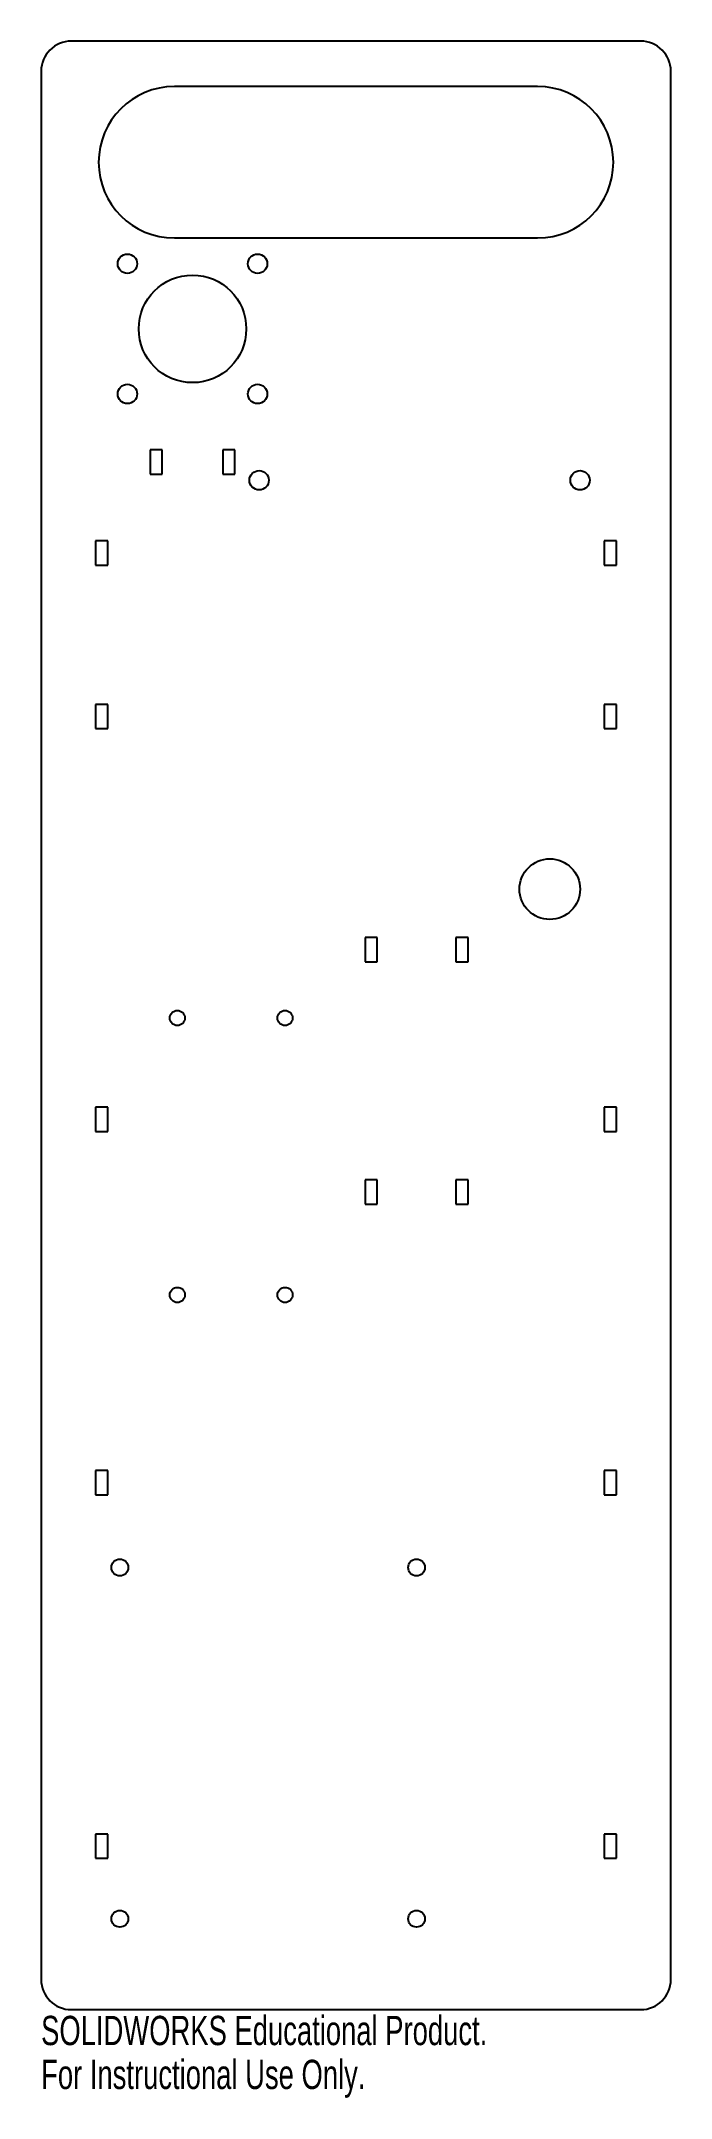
# Model space of a CAD drawing. Header units: millimetres. Extents: x -52 to 52, y -177 to 162.
import ezdxf

# ---------------------------------------------------------------- set-up
doc = ezdxf.new("R2010")
doc.units = ezdxf.units.MM
doc.styles.add('SLDTEXTSTYLE0', font='TXT', dxfattribs={"width": 0.7})

msp = doc.modelspace()

# ---------------------------------------------------------------- linework, layer by layer
at = {"color": 7, "linetype": 'Continuous', "lineweight": 25}
for p, q in [((47, 162.5), (-47, 162.5)), ((-52, 157.5), (-52, -157.5)), ((52, -157.5), (52, 157.5)), ((30, 155), (-30, 155)), ((-30, 130), (30, 130)), ((-34, 95), (-34, 91)), ((-32, 95), (-34, 95)), ((-32, 91), (-32, 95)), ((-22, 95), (-22, 91)), ((-20, 95), (-22, 95)), ((-20, 91), (-20, 95)), ((-34, 91), (-32, 91)), ((-22, 91), (-20, 91)), ((-43, 80), (-43, 76)), ((-41, 80), (-43, 80)), ((-41, 76), (-41, 80)), ((41, 80), (41, 76)), ((43, 80), (41, 80)), ((43, 76), (43, 80)), ((-43, 76), (-41, 76)), ((41, 76), (43, 76)), ((-43, 53), (-43, 49)), ((-41, 53), (-43, 53)), ((-41, 49), (-41, 53)), ((41, 53), (41, 49)), ((43, 53), (41, 53)), ((43, 49), (43, 53)), ((-43, 49), (-41, 49)), ((41, 49), (43, 49)), ((3.5, 14.5), (1.5, 14.5)), ((1.5, 14.5), (1.5, 10.5)), ((3.5, 10.5), (3.5, 14.5)), ((18.5, 14.5), (16.5, 14.5)), ((16.5, 14.5), (16.5, 10.5)), ((18.5, 10.5), (18.5, 14.5)), ((1.5, 10.5), (3.5, 10.5)), ((16.5, 10.5), (18.5, 10.5)), ((-43, -13.5), (-43, -17.5)), ((-41, -13.5), (-43, -13.5)), ((-41, -17.5), (-41, -13.5)), ((41, -13.5), (41, -17.5)), ((43, -13.5), (41, -13.5)), ((43, -17.5), (43, -13.5)), ((-43, -17.5), (-41, -17.5)), ((41, -17.5), (43, -17.5)), ((3.5, -25.5), (1.5, -25.5)), ((1.5, -25.5), (1.5, -29.5)), ((3.5, -29.5), (3.5, -25.5)), ((16.5, -25.5), (16.5, -29.5)), ((18.5, -25.5), (16.5, -25.5)), ((18.5, -29.5), (18.5, -25.5)), ((1.5, -29.5), (3.5, -29.5)), ((16.5, -29.5), (18.5, -29.5)), ((-43, -73.5), (-43, -77.5)), ((-41, -73.5), (-43, -73.5)), ((-41, -77.5), (-41, -73.5)), ((41, -73.5), (41, -77.5)), ((43, -73.5), (41, -73.5)), ((43, -77.5), (43, -73.5)), ((-43, -77.5), (-41, -77.5)), ((41, -77.5), (43, -77.5)), ((-43, -133.5), (-43, -137.5)), ((-41, -133.5), (-43, -133.5)), ((-41, -137.5), (-41, -133.5)), ((41, -133.5), (41, -137.5)), ((43, -133.5), (41, -133.5)), ((43, -137.5), (43, -133.5)), ((-43, -137.5), (-41, -137.5)), ((41, -137.5), (43, -137.5)), ((-47, -162.5), (47, -162.5))]:
    msp.add_line(p, q, dxfattribs=at)
for centre, radius in [((-37.75, 125.75), 1.6), ((-16.25, 125.75), 1.6), ((-27, 115), 8.88), ((-37.75, 104.25), 1.6), ((-16.25, 104.25), 1.6), ((-16, 90), 1.6), ((37, 90), 1.6), ((32, 22.5), 5), ((-29.5, 1.22), 1.25), ((-11.72, 1.22), 1.25), ((-29.5, -44.5), 1.25), ((-11.72, -44.5), 1.25), ((-39, -89.5), 1.38), ((10, -89.5), 1.38), ((-39, -147.5), 1.38), ((10, -147.5), 1.38)]:
    msp.add_circle(centre, radius, dxfattribs=at)
for centre, radius, start, end in [((-47, 157.5), 5, 90, 180), ((47, 157.5), 5, 0, 90), ((-30, 142.5), 12.5, 90, 270), ((30, 142.5), 12.5, 270, 90), ((-47, -157.5), 5, 180, 270), ((47, -157.5), 5, 270, 0)]:
    msp.add_arc(centre, radius, start, end, dxfattribs=at)

# ---------------------------------------------------------------- texts
at = {"color": 7, "linetype": 'Continuous', "char_height": 4.8336, "attachment_point": 1, "style": 'SLDTEXTSTYLE0'}
for s, insert in [('SOLIDWORKS Educational Product.', (-52, -163.52)), ('For Instructional Use Only.', (-52, -170.77))]:
    msp.add_mtext(s, dxfattribs=dict(at, insert=insert))

doc.saveas('drawing.dxf')
